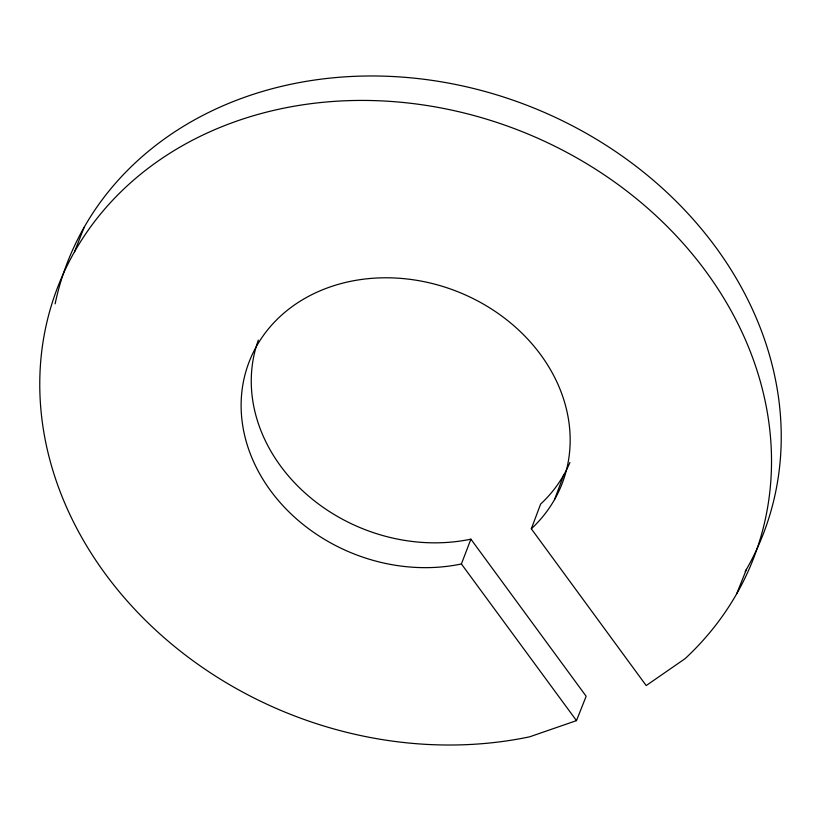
<?xml version="1.0" encoding="UTF-8"?>
<svg xmlns="http://www.w3.org/2000/svg" width="821" height="821" viewBox="0 0 821 821"><rect width="100%" height="100%" fill="white"/><g stroke="black" fill="none" stroke-linecap="round" stroke-linejoin="round"><path stroke-width="1.23" d="M258.348 340.099A167.422 140.576 21.6 0 0 302.272 490.435A167.422 140.576 21.6 0 0 470.895 539.161L586.153 696.259L576.486 720.622L529.648 736.817A373.422 313.53 21.6 0 1 39.767 383.181A373.422 313.53 21.6 0 1 531.905 135.67A373.422 313.53 21.6 0 1 685.145 658.616L646.199 685.566L531.32 528.796L540.618 504.094A167.422 140.576 21.6 0 0 569.918 462.51M554.524 499.62L563.74 475.01M576.486 720.622L461.402 563.965L470.895 539.161M74.547 251.708L84.153 227.284M736.724 593.737L746.443 569.374M55.12 303.832A373.483 313.591 21.6 0 1 527.872 105.642A373.483 313.591 21.6 0 1 745.191 571.549M461.402 563.965A167.915 140.986 21.6 0 1 241.117 404.948A167.915 140.986 21.6 0 1 462.418 293.641A167.915 140.986 21.6 0 1 531.32 528.796"/></g></svg>
